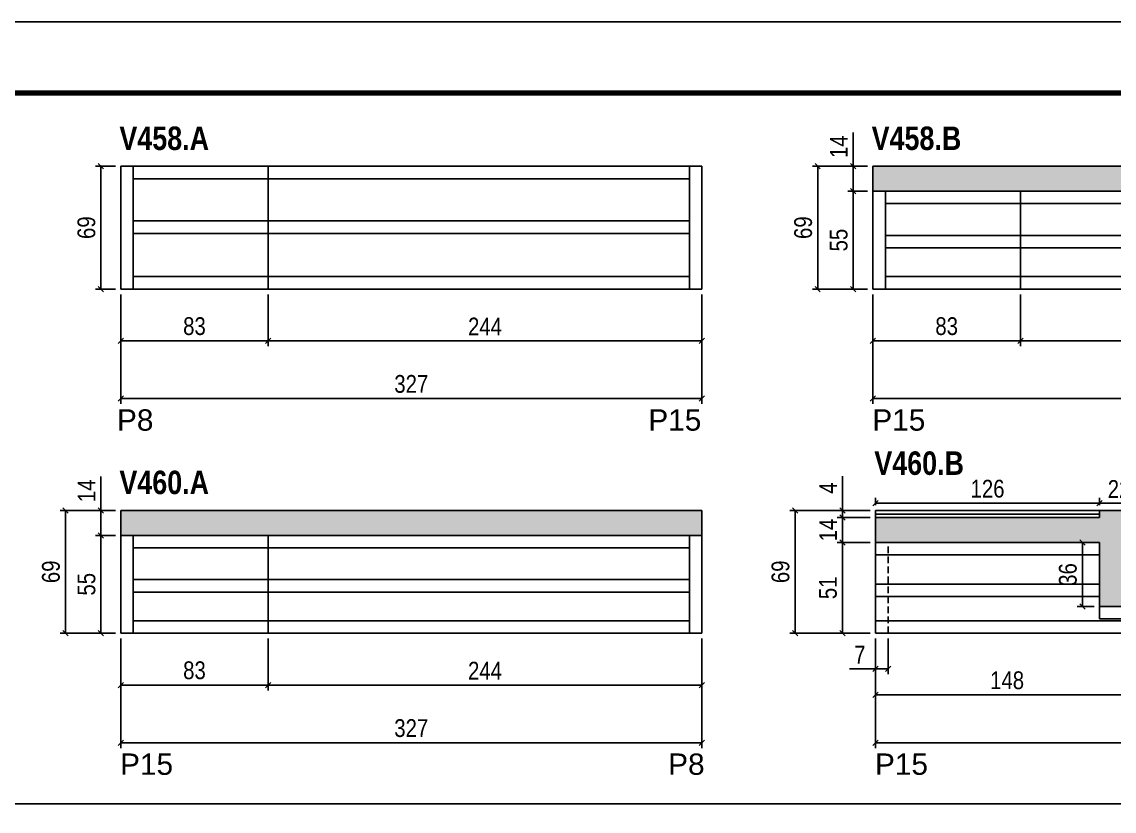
# Model space of a CAD drawing. Extents: x 3309 to 9563, y -2522 to 14608.
# Drawn here: x 5276 to 5891, y 8421 to 8865 of the extents above; entities that cross this region are included whole.
import ezdxf

# ---------------------------------------------------------------- set-up
doc = ezdxf.new("R2010")
doc.units = 0
doc.linetypes.add('DASHED', pattern=[0.75, 0.5, -0.25])
doc.linetypes.add('HIDDEN', pattern=[0.375, 0.25, -0.125])
for name, color, linetype in [('5', 5, 'Continuous'), ('COTA', 241, 'Continuous'), ('NOMENCLATURA', 7, 'Continuous'), ('Painéis', 200, 'Continuous'), ('SARR_2.2x7', 40, 'Continuous'), ('SARR_EDITAR', 141, 'Continuous')]:
    doc.layers.add(name, color=color, linetype=linetype)
doc.layers.add('Folhas', color=255, linetype='Continuous', lineweight=9)
doc.layers.add('SARRAFO DE PRESSAO', color=251, linetype='DASHED', lineweight=9)
doc.layers.add('Laje_Perimetro', color=7, linetype='Continuous', plot=False)
doc.styles.add('COTA TECNICA', font='techl___.ttf', dxfattribs={"height": 10})
doc.styles.get("Standard").update_dxf_attribs({"font": 'arial.ttf'})
doc.styles.add('TECNICA', font='techb___.ttf', dxfattribs={"height": 10})
doc.dimstyles.new('PAINEL', dxfattribs={"dimtxt": 10, "dimasz": 3, "dimexe": 3, "dimexo": 3, "dimgap": 3, "dimtad": 1, "dimdec": 1, "dimzin": 12, "dimdsep": 46, "dimtxsty": 'COTA TECNICA', "dimblk1": 'OBLIQUE', "dimblk2": 'OBLIQUE', "dimsah": 1, "dimcen": 0.9, "dimclrd": 4, "dimclre": 4, "dimclrt": 240, "dimadec": 1, "dimazin": 3, "dimtfac": 1, "dimtdec": 1, "dimtmove": 0, "dimatfit": 3, "dimfxl": 1, "dimtolj": 1, "dimtzin": 12, "dimarcsym": 0})

# ---------------------------------------------------------------- blocks, each defined once
blk = doc.blocks.new('9999999999')
at = {"layer": 'Folhas'}
blk.add_lwpolyline([(98138.98, 34190.21), (99623.98, 34190.21), (99623.98, 35240.21), (98138.98, 35240.21)], close=True, dxfattribs=at)
at = {"layer": 'Folhas', "color": 30, "const_width": 3}
blk.add_lwpolyline([(98213.98, 34230.21), (99583.98, 34230.21), (99583.98, 35200.21), (98213.98, 35200.21)], close=True, dxfattribs=at)
blk = doc.blocks.new('_Oblique')
at = {"color": 0, "linetype": 'ByBlock', "lineweight": -2}
blk.add_line((-0.5, -0.5), (0.5, 0.5), dxfattribs=at)
blk = doc.blocks.new('*D1992')
at = {"layer": 'COTA', "color": 4, "lineweight": -2, "transparency": 16777216}
for p, q in [((5755.39, 8711.73), (5755.39, 8650.06)), ((6082.39, 8711.73), (6082.39, 8650.06)), ((6082.39, 8653.06), (5755.39, 8653.06))]:
    blk.add_line(p, q, dxfattribs=at)
at = {"layer": 'Defpoints', "color": 0, "transparency": 16777216}
for p in [(5755.39, 8714.73), (6082.39, 8714.73), (5755.39, 8653.06)]:
    blk.add_point(p, dxfattribs=at)
at = {"layer": 'COTA', "color": 4, "lineweight": -2, "transparency": 16777216, "xscale": 3, "yscale": 3, "zscale": 3, "rotation": 180}
blk.add_blockref('_Oblique', (5755.39, 8653.06), dxfattribs=at)
at = {"layer": 'COTA', "color": 4, "lineweight": -2, "transparency": 16777216, "xscale": 3, "yscale": 3, "zscale": 3}
blk.add_blockref('_Oblique', (6082.39, 8653.06), dxfattribs=at)
at = {"layer": 'COTA', "color": 240, "transparency": 16777216, "insert": (5918.89, 8661.28), "char_height": 10, "attachment_point": 5, "style": 'COTA TECNICA'}
blk.add_mtext('\\A1;327', dxfattribs=at)
blk = doc.blocks.new('*D1993')
at = {"layer": 'COTA', "color": 4, "lineweight": -2, "transparency": 16777216}
for p, q in [((5838.39, 8711.73), (5838.39, 8682.55)), ((6082.39, 8711.73), (6082.39, 8682.55)), ((6082.39, 8685.55), (5838.39, 8685.55))]:
    blk.add_line(p, q, dxfattribs=at)
at = {"layer": 'Defpoints', "color": 0, "transparency": 16777216}
for p in [(5838.39, 8714.73), (6082.39, 8714.73), (5838.39, 8685.55)]:
    blk.add_point(p, dxfattribs=at)
at = {"layer": 'COTA', "color": 4, "lineweight": -2, "transparency": 16777216, "xscale": 3, "yscale": 3, "zscale": 3, "rotation": 180}
blk.add_blockref('_Oblique', (5838.39, 8685.55), dxfattribs=at)
at = {"layer": 'COTA', "color": 4, "lineweight": -2, "transparency": 16777216, "xscale": 3, "yscale": 3, "zscale": 3}
blk.add_blockref('_Oblique', (6082.39, 8685.55), dxfattribs=at)
at = {"layer": 'COTA', "color": 240, "transparency": 16777216, "insert": (5960.39, 8693.62), "char_height": 10, "attachment_point": 5, "style": 'COTA TECNICA'}
blk.add_mtext('\\A1;244', dxfattribs=at)
blk = doc.blocks.new('*D1994')
at = {"layer": 'COTA', "color": 4, "lineweight": -2, "transparency": 16777216}
for p, q in [((5755.39, 8711.73), (5755.39, 8682.55)), ((5838.39, 8711.73), (5838.39, 8682.55)), ((5838.39, 8685.55), (5755.39, 8685.55))]:
    blk.add_line(p, q, dxfattribs=at)
at = {"layer": 'Defpoints', "color": 0, "transparency": 16777216}
for p in [(5755.39, 8714.73), (5838.39, 8714.73), (5755.39, 8685.55)]:
    blk.add_point(p, dxfattribs=at)
at = {"layer": 'COTA', "color": 4, "lineweight": -2, "transparency": 16777216, "xscale": 3, "yscale": 3, "zscale": 3, "rotation": 180}
blk.add_blockref('_Oblique', (5755.39, 8685.55), dxfattribs=at)
at = {"layer": 'COTA', "color": 4, "lineweight": -2, "transparency": 16777216, "xscale": 3, "yscale": 3, "zscale": 3}
blk.add_blockref('_Oblique', (5838.39, 8685.55), dxfattribs=at)
at = {"layer": 'COTA', "color": 240, "transparency": 16777216, "insert": (5796.89, 8693.79), "char_height": 10, "attachment_point": 5, "style": 'COTA TECNICA'}
blk.add_mtext('\\A1;83', dxfattribs=at)
blk = doc.blocks.new('*D1995')
at = {"layer": 'COTA', "color": 4, "lineweight": -2, "transparency": 16777216}
for p, q in [((5752.39, 8769.73), (5741.28, 8769.73)), ((5744.28, 8769.73), (5744.28, 8714.73)), ((5752.39, 8714.73), (5741.28, 8714.73))]:
    blk.add_line(p, q, dxfattribs=at)
at = {"layer": 'Defpoints', "color": 0, "transparency": 16777216}
for p in [(5755.39, 8769.73), (5744.28, 8714.73), (5755.39, 8714.73)]:
    blk.add_point(p, dxfattribs=at)
at = {"layer": 'COTA', "color": 4, "lineweight": -2, "transparency": 16777216, "xscale": 3, "yscale": 3, "zscale": 3}
for p, rotation in [((5744.28, 8769.73), 90), ((5744.28, 8714.73), 270)]:
    blk.add_blockref('_Oblique', p, dxfattribs=dict(at, rotation=rotation))
at = {"layer": 'COTA', "color": 240, "transparency": 16777216, "insert": (5736.17, 8742.23), "char_height": 10, "attachment_point": 5, "rotation": 90, "style": 'COTA TECNICA'}
blk.add_mtext('\\A1;55', dxfattribs=at)
blk = doc.blocks.new('*D1996')
at = {"layer": 'COTA', "color": 4, "lineweight": -2, "transparency": 16777216}
for p, q in [((5332.12, 8711.73), (5332.12, 8650.06)), ((5659.12, 8711.73), (5659.12, 8650.06)), ((5659.12, 8653.06), (5332.12, 8653.06))]:
    blk.add_line(p, q, dxfattribs=at)
at = {"layer": 'Defpoints', "color": 0, "transparency": 16777216}
for p in [(5332.12, 8714.73), (5659.12, 8714.73), (5332.12, 8653.06)]:
    blk.add_point(p, dxfattribs=at)
at = {"layer": 'COTA', "color": 4, "lineweight": -2, "transparency": 16777216, "xscale": 3, "yscale": 3, "zscale": 3, "rotation": 180}
blk.add_blockref('_Oblique', (5332.12, 8653.06), dxfattribs=at)
at = {"layer": 'COTA', "color": 4, "lineweight": -2, "transparency": 16777216, "xscale": 3, "yscale": 3, "zscale": 3}
blk.add_blockref('_Oblique', (5659.12, 8653.06), dxfattribs=at)
at = {"layer": 'COTA', "color": 240, "transparency": 16777216, "insert": (5495.62, 8661.28), "char_height": 10, "attachment_point": 5, "style": 'COTA TECNICA'}
blk.add_mtext('\\A1;327', dxfattribs=at)
blk = doc.blocks.new('*D1997')
at = {"layer": 'COTA', "color": 4, "lineweight": -2, "transparency": 16777216}
for p, q in [((5415.12, 8711.73), (5415.12, 8682.55)), ((5659.12, 8711.73), (5659.12, 8682.55)), ((5659.12, 8685.55), (5415.12, 8685.55))]:
    blk.add_line(p, q, dxfattribs=at)
at = {"layer": 'Defpoints', "color": 0, "transparency": 16777216}
for p in [(5415.12, 8714.73), (5659.12, 8714.73), (5415.12, 8685.55)]:
    blk.add_point(p, dxfattribs=at)
at = {"layer": 'COTA', "color": 4, "lineweight": -2, "transparency": 16777216, "xscale": 3, "yscale": 3, "zscale": 3, "rotation": 180}
blk.add_blockref('_Oblique', (5415.12, 8685.55), dxfattribs=at)
at = {"layer": 'COTA', "color": 4, "lineweight": -2, "transparency": 16777216, "xscale": 3, "yscale": 3, "zscale": 3}
blk.add_blockref('_Oblique', (5659.12, 8685.55), dxfattribs=at)
at = {"layer": 'COTA', "color": 240, "transparency": 16777216, "insert": (5537.12, 8693.62), "char_height": 10, "attachment_point": 5, "style": 'COTA TECNICA'}
blk.add_mtext('\\A1;244', dxfattribs=at)
blk = doc.blocks.new('*D1998')
at = {"layer": 'COTA', "color": 4, "lineweight": -2, "transparency": 16777216}
for p, q in [((5332.12, 8711.73), (5332.12, 8682.55)), ((5415.12, 8711.73), (5415.12, 8682.55)), ((5415.12, 8685.55), (5332.12, 8685.55))]:
    blk.add_line(p, q, dxfattribs=at)
at = {"layer": 'Defpoints', "color": 0, "transparency": 16777216}
for p in [(5332.12, 8714.73), (5415.12, 8714.73), (5332.12, 8685.55)]:
    blk.add_point(p, dxfattribs=at)
at = {"layer": 'COTA', "color": 4, "lineweight": -2, "transparency": 16777216, "xscale": 3, "yscale": 3, "zscale": 3, "rotation": 180}
blk.add_blockref('_Oblique', (5332.12, 8685.55), dxfattribs=at)
at = {"layer": 'COTA', "color": 4, "lineweight": -2, "transparency": 16777216, "xscale": 3, "yscale": 3, "zscale": 3}
blk.add_blockref('_Oblique', (5415.12, 8685.55), dxfattribs=at)
at = {"layer": 'COTA', "color": 240, "transparency": 16777216, "insert": (5373.62, 8693.79), "char_height": 10, "attachment_point": 5, "style": 'COTA TECNICA'}
blk.add_mtext('\\A1;83', dxfattribs=at)
blk = doc.blocks.new('*D1999')
at = {"layer": 'COTA', "color": 4, "lineweight": -2, "transparency": 16777216}
for p, q in [((5329.12, 8783.73), (5318.01, 8783.73)), ((5321.01, 8783.73), (5321.01, 8714.73)), ((5329.12, 8714.73), (5318.01, 8714.73))]:
    blk.add_line(p, q, dxfattribs=at)
at = {"layer": 'Defpoints', "color": 0, "transparency": 16777216}
for p in [(5332.12, 8783.73), (5321.01, 8714.73), (5332.12, 8714.73)]:
    blk.add_point(p, dxfattribs=at)
at = {"layer": 'COTA', "color": 4, "lineweight": -2, "transparency": 16777216, "xscale": 3, "yscale": 3, "zscale": 3}
for p, rotation in [((5321.01, 8783.73), 90), ((5321.01, 8714.73), 270)]:
    blk.add_blockref('_Oblique', p, dxfattribs=dict(at, rotation=rotation))
at = {"layer": 'COTA', "color": 240, "transparency": 16777216, "insert": (5312.87, 8749.23), "char_height": 10, "attachment_point": 5, "rotation": 90, "style": 'COTA TECNICA'}
blk.add_mtext('\\A1;69', dxfattribs=at)
blk = doc.blocks.new('*D2000')
at = {"layer": 'COTA', "color": 4, "lineweight": -2, "transparency": 16777216}
for p, q in [((5744.28, 8783.73), (5744.28, 8802.84)), ((5752.39, 8783.73), (5741.28, 8783.73)), ((5744.28, 8769.73), (5744.28, 8783.73)), ((5752.39, 8769.73), (5741.28, 8769.73))]:
    blk.add_line(p, q, dxfattribs=at)
at = {"layer": 'Defpoints', "color": 0, "transparency": 16777216}
for p in [(5744.28, 8783.73), (5755.39, 8783.73), (5755.39, 8769.73)]:
    blk.add_point(p, dxfattribs=at)
at = {"layer": 'COTA', "color": 4, "lineweight": -2, "transparency": 16777216, "xscale": 3, "yscale": 3, "zscale": 3}
for p, rotation in [((5744.28, 8783.73), 90), ((5744.28, 8769.73), 270)]:
    blk.add_blockref('_Oblique', p, dxfattribs=dict(at, rotation=rotation))
at = {"layer": 'COTA', "color": 240, "transparency": 16777216, "insert": (5736.21, 8794.79), "char_height": 10, "attachment_point": 5, "rotation": 90, "style": 'COTA TECNICA'}
blk.add_mtext('\\A1;14', dxfattribs=at)
blk = doc.blocks.new('*D2001')
at = {"layer": 'COTA', "color": 4, "lineweight": -2, "transparency": 16777216}
for p, q in [((5752.39, 8783.73), (5721.3, 8783.73)), ((5724.3, 8714.73), (5724.3, 8783.73)), ((5752.39, 8714.73), (5721.3, 8714.73))]:
    blk.add_line(p, q, dxfattribs=at)
at = {"layer": 'Defpoints', "color": 0, "transparency": 16777216}
for p in [(5724.3, 8783.73), (5755.39, 8783.73), (5755.39, 8714.73)]:
    blk.add_point(p, dxfattribs=at)
at = {"layer": 'COTA', "color": 4, "lineweight": -2, "transparency": 16777216, "xscale": 3, "yscale": 3, "zscale": 3}
for p, rotation in [((5724.3, 8783.73), 90), ((5724.3, 8714.73), 270)]:
    blk.add_blockref('_Oblique', p, dxfattribs=dict(at, rotation=rotation))
at = {"layer": 'COTA', "color": 240, "transparency": 16777216, "insert": (5716.17, 8749.23), "char_height": 10, "attachment_point": 5, "rotation": 90, "style": 'COTA TECNICA'}
blk.add_mtext('\\A1;69', dxfattribs=at)
blk = doc.blocks.new('*D2002')
at = {"layer": 'COTA', "color": 4, "lineweight": -2, "transparency": 16777216}
for p, q in [((5332.12, 8518.16), (5332.12, 8456.49)), ((5659.12, 8518.16), (5659.12, 8456.49)), ((5659.12, 8459.49), (5332.12, 8459.49))]:
    blk.add_line(p, q, dxfattribs=at)
at = {"layer": 'Defpoints', "color": 0, "transparency": 16777216}
for p in [(5332.12, 8521.16), (5659.12, 8521.16), (5332.12, 8459.49)]:
    blk.add_point(p, dxfattribs=at)
at = {"layer": 'COTA', "color": 4, "lineweight": -2, "transparency": 16777216, "xscale": 3, "yscale": 3, "zscale": 3, "rotation": 180}
blk.add_blockref('_Oblique', (5332.12, 8459.49), dxfattribs=at)
at = {"layer": 'COTA', "color": 4, "lineweight": -2, "transparency": 16777216, "xscale": 3, "yscale": 3, "zscale": 3}
blk.add_blockref('_Oblique', (5659.12, 8459.49), dxfattribs=at)
at = {"layer": 'COTA', "color": 240, "transparency": 16777216, "insert": (5495.62, 8467.71), "char_height": 10, "attachment_point": 5, "style": 'COTA TECNICA'}
blk.add_mtext('\\A1;327', dxfattribs=at)
blk = doc.blocks.new('*D2003')
at = {"layer": 'COTA', "color": 4, "lineweight": -2, "transparency": 16777216}
for p, q in [((5415.12, 8518.16), (5415.12, 8488.98)), ((5659.12, 8518.16), (5659.12, 8488.98)), ((5659.12, 8491.98), (5415.12, 8491.98))]:
    blk.add_line(p, q, dxfattribs=at)
at = {"layer": 'Defpoints', "color": 0, "transparency": 16777216}
for p in [(5415.12, 8521.16), (5659.12, 8521.16), (5415.12, 8491.98)]:
    blk.add_point(p, dxfattribs=at)
at = {"layer": 'COTA', "color": 4, "lineweight": -2, "transparency": 16777216, "xscale": 3, "yscale": 3, "zscale": 3, "rotation": 180}
blk.add_blockref('_Oblique', (5415.12, 8491.98), dxfattribs=at)
at = {"layer": 'COTA', "color": 4, "lineweight": -2, "transparency": 16777216, "xscale": 3, "yscale": 3, "zscale": 3}
blk.add_blockref('_Oblique', (5659.12, 8491.98), dxfattribs=at)
at = {"layer": 'COTA', "color": 240, "transparency": 16777216, "insert": (5537.12, 8500.06), "char_height": 10, "attachment_point": 5, "style": 'COTA TECNICA'}
blk.add_mtext('\\A1;244', dxfattribs=at)
blk = doc.blocks.new('*D2004')
at = {"layer": 'COTA', "color": 4, "lineweight": -2, "transparency": 16777216}
for p, q in [((5332.12, 8518.16), (5332.12, 8488.98)), ((5415.12, 8518.16), (5415.12, 8488.98)), ((5415.12, 8491.98), (5332.12, 8491.98))]:
    blk.add_line(p, q, dxfattribs=at)
at = {"layer": 'Defpoints', "color": 0, "transparency": 16777216}
for p in [(5332.12, 8521.16), (5415.12, 8521.16), (5332.12, 8491.98)]:
    blk.add_point(p, dxfattribs=at)
at = {"layer": 'COTA', "color": 4, "lineweight": -2, "transparency": 16777216, "xscale": 3, "yscale": 3, "zscale": 3, "rotation": 180}
blk.add_blockref('_Oblique', (5332.12, 8491.98), dxfattribs=at)
at = {"layer": 'COTA', "color": 4, "lineweight": -2, "transparency": 16777216, "xscale": 3, "yscale": 3, "zscale": 3}
blk.add_blockref('_Oblique', (5415.12, 8491.98), dxfattribs=at)
at = {"layer": 'COTA', "color": 240, "transparency": 16777216, "insert": (5373.62, 8500.22), "char_height": 10, "attachment_point": 5, "style": 'COTA TECNICA'}
blk.add_mtext('\\A1;83', dxfattribs=at)
blk = doc.blocks.new('*D2005')
at = {"layer": 'COTA', "color": 4, "lineweight": -2, "transparency": 16777216}
for p, q in [((5329.12, 8576.16), (5318.01, 8576.16)), ((5321.01, 8576.16), (5321.01, 8521.16)), ((5329.12, 8521.16), (5318.01, 8521.16))]:
    blk.add_line(p, q, dxfattribs=at)
at = {"layer": 'Defpoints', "color": 0, "transparency": 16777216}
for p in [(5332.12, 8576.16), (5321.01, 8521.16), (5332.12, 8521.16)]:
    blk.add_point(p, dxfattribs=at)
at = {"layer": 'COTA', "color": 4, "lineweight": -2, "transparency": 16777216, "xscale": 3, "yscale": 3, "zscale": 3}
for p, rotation in [((5321.01, 8576.16), 90), ((5321.01, 8521.16), 270)]:
    blk.add_blockref('_Oblique', p, dxfattribs=dict(at, rotation=rotation))
at = {"layer": 'COTA', "color": 240, "transparency": 16777216, "insert": (5312.9, 8548.66), "char_height": 10, "attachment_point": 5, "rotation": 90, "style": 'COTA TECNICA'}
blk.add_mtext('\\A1;55', dxfattribs=at)
blk = doc.blocks.new('*D2006')
at = {"layer": 'COTA', "color": 4, "lineweight": -2, "transparency": 16777216}
for p, q in [((5321.01, 8590.16), (5321.01, 8609.28)), ((5329.12, 8590.16), (5318.01, 8590.16)), ((5321.01, 8576.16), (5321.01, 8590.16)), ((5329.12, 8576.16), (5318.01, 8576.16))]:
    blk.add_line(p, q, dxfattribs=at)
at = {"layer": 'Defpoints', "color": 0, "transparency": 16777216}
for p in [(5321.01, 8590.16), (5332.12, 8590.16), (5332.12, 8576.16)]:
    blk.add_point(p, dxfattribs=at)
at = {"layer": 'COTA', "color": 4, "lineweight": -2, "transparency": 16777216, "xscale": 3, "yscale": 3, "zscale": 3}
for p, rotation in [((5321.01, 8590.16), 90), ((5321.01, 8576.16), 270)]:
    blk.add_blockref('_Oblique', p, dxfattribs=dict(at, rotation=rotation))
at = {"layer": 'COTA', "color": 240, "transparency": 16777216, "insert": (5312.93, 8601.22), "char_height": 10, "attachment_point": 5, "rotation": 90, "style": 'COTA TECNICA'}
blk.add_mtext('\\A1;14', dxfattribs=at)
blk = doc.blocks.new('*D2007')
at = {"layer": 'COTA', "color": 4, "lineweight": -2, "transparency": 16777216}
for p, q in [((5329.12, 8590.16), (5298.02, 8590.16)), ((5301.02, 8521.16), (5301.02, 8590.16)), ((5329.12, 8521.16), (5298.02, 8521.16))]:
    blk.add_line(p, q, dxfattribs=at)
at = {"layer": 'Defpoints', "color": 0, "transparency": 16777216}
for p in [(5301.02, 8590.16), (5332.12, 8590.16), (5332.12, 8521.16)]:
    blk.add_point(p, dxfattribs=at)
at = {"layer": 'COTA', "color": 4, "lineweight": -2, "transparency": 16777216, "xscale": 3, "yscale": 3, "zscale": 3}
for p, rotation in [((5301.02, 8590.16), 90), ((5301.02, 8521.16), 270)]:
    blk.add_blockref('_Oblique', p, dxfattribs=dict(at, rotation=rotation))
at = {"layer": 'COTA', "color": 240, "transparency": 16777216, "insert": (5292.89, 8555.66), "char_height": 10, "attachment_point": 5, "rotation": 90, "style": 'COTA TECNICA'}
blk.add_mtext('\\A1;69', dxfattribs=at)
blk = doc.blocks.new('*D2008')
at = {"layer": 'COTA', "color": 4, "lineweight": -2, "transparency": 16777216}
for p, q in [((5756.89, 8518.16), (5756.89, 8456.49)), ((6143.89, 8518.16), (6143.89, 8456.49)), ((6143.89, 8459.49), (5756.89, 8459.49))]:
    blk.add_line(p, q, dxfattribs=at)
at = {"layer": 'Defpoints', "color": 0, "transparency": 16777216}
for p in [(5756.89, 8521.16), (6143.89, 8521.16), (5756.89, 8459.49)]:
    blk.add_point(p, dxfattribs=at)
at = {"layer": 'COTA', "color": 4, "lineweight": -2, "transparency": 16777216, "xscale": 3, "yscale": 3, "zscale": 3, "rotation": 180}
blk.add_blockref('_Oblique', (5756.89, 8459.49), dxfattribs=at)
at = {"layer": 'COTA', "color": 4, "lineweight": -2, "transparency": 16777216, "xscale": 3, "yscale": 3, "zscale": 3}
blk.add_blockref('_Oblique', (6143.89, 8459.49), dxfattribs=at)
at = {"layer": 'COTA', "color": 240, "transparency": 16777216, "insert": (5950.39, 8467.74), "char_height": 10, "attachment_point": 5, "style": 'COTA TECNICA'}
blk.add_mtext('\\A1;387', dxfattribs=at)
blk = doc.blocks.new('*D2010')
at = {"layer": 'COTA', "color": 4, "lineweight": -2, "transparency": 16777216}
for p, q in [((5756.89, 8518.16), (5756.89, 8483.5)), ((5904.89, 8518.16), (5904.89, 8483.5)), ((5904.89, 8486.5), (5756.89, 8486.5))]:
    blk.add_line(p, q, dxfattribs=at)
at = {"layer": 'Defpoints', "color": 0, "transparency": 16777216}
for p in [(5756.89, 8521.16), (5904.89, 8521.16), (5756.89, 8486.5)]:
    blk.add_point(p, dxfattribs=at)
at = {"layer": 'COTA', "color": 4, "lineweight": -2, "transparency": 16777216, "xscale": 3, "yscale": 3, "zscale": 3, "rotation": 180}
blk.add_blockref('_Oblique', (5756.89, 8486.5), dxfattribs=at)
at = {"layer": 'COTA', "color": 4, "lineweight": -2, "transparency": 16777216, "xscale": 3, "yscale": 3, "zscale": 3}
blk.add_blockref('_Oblique', (5904.89, 8486.5), dxfattribs=at)
at = {"layer": 'COTA', "color": 240, "transparency": 16777216, "insert": (5830.89, 8494.6), "char_height": 10, "attachment_point": 5, "style": 'COTA TECNICA'}
blk.add_mtext('\\A1;148', dxfattribs=at)
blk = doc.blocks.new('*D2011')
at = {"layer": 'COTA', "color": 4, "lineweight": -2, "transparency": 16777216}
for p, q in [((5753.89, 8590.16), (5708.55, 8590.16)), ((5711.55, 8590.16), (5711.55, 8521.16)), ((5753.89, 8521.16), (5708.55, 8521.16))]:
    blk.add_line(p, q, dxfattribs=at)
at = {"layer": 'Defpoints', "color": 0, "transparency": 16777216}
for p in [(5756.89, 8590.16), (5711.55, 8521.16), (5756.89, 8521.16)]:
    blk.add_point(p, dxfattribs=at)
at = {"layer": 'COTA', "color": 4, "lineweight": -2, "transparency": 16777216, "xscale": 3, "yscale": 3, "zscale": 3}
for p, rotation in [((5711.55, 8590.16), 90), ((5711.55, 8521.16), 270)]:
    blk.add_blockref('_Oblique', p, dxfattribs=dict(at, rotation=rotation))
at = {"layer": 'COTA', "color": 240, "transparency": 16777216, "insert": (5703.42, 8555.66), "char_height": 10, "attachment_point": 5, "rotation": 90, "style": 'COTA TECNICA'}
blk.add_mtext('\\A1;69', dxfattribs=at)
blk = doc.blocks.new('*D2012')
at = {"layer": 'COTA', "color": 4, "lineweight": -2, "transparency": 16777216}
for p, q in [((5753.89, 8572.16), (5735.23, 8572.16)), ((5738.23, 8521.16), (5738.23, 8572.16)), ((5753.89, 8521.16), (5735.23, 8521.16))]:
    blk.add_line(p, q, dxfattribs=at)
at = {"layer": 'Defpoints', "color": 0, "transparency": 16777216}
for p in [(5738.23, 8572.16), (5756.89, 8572.16), (5756.89, 8521.16)]:
    blk.add_point(p, dxfattribs=at)
at = {"layer": 'COTA', "color": 4, "lineweight": -2, "transparency": 16777216, "xscale": 3, "yscale": 3, "zscale": 3}
for p, rotation in [((5738.23, 8572.16), 90), ((5738.23, 8521.16), 270)]:
    blk.add_blockref('_Oblique', p, dxfattribs=dict(at, rotation=rotation))
at = {"layer": 'COTA', "color": 240, "transparency": 16777216, "insert": (5730.12, 8546.66), "char_height": 10, "attachment_point": 5, "rotation": 90, "style": 'COTA TECNICA'}
blk.add_mtext('\\A1;51', dxfattribs=at)
blk = doc.blocks.new('*D2013')
at = {"layer": 'COTA', "color": 4, "lineweight": -2, "transparency": 16777216}
for p, q in [((5753.89, 8586.16), (5735.23, 8586.16)), ((5738.23, 8572.16), (5738.23, 8586.16)), ((5753.89, 8572.16), (5735.23, 8572.16))]:
    blk.add_line(p, q, dxfattribs=at)
at = {"layer": 'Defpoints', "color": 0, "transparency": 16777216}
for p in [(5738.23, 8586.16), (5756.89, 8586.16), (5756.89, 8572.16)]:
    blk.add_point(p, dxfattribs=at)
at = {"layer": 'COTA', "color": 4, "lineweight": -2, "transparency": 16777216, "xscale": 3, "yscale": 3, "zscale": 3}
for p, rotation in [((5738.23, 8586.16), 90), ((5738.23, 8572.16), 270)]:
    blk.add_blockref('_Oblique', p, dxfattribs=dict(at, rotation=rotation))
at = {"layer": 'COTA', "color": 240, "transparency": 16777216, "insert": (5730.16, 8579.16), "char_height": 10, "attachment_point": 5, "rotation": 90, "style": 'COTA TECNICA'}
blk.add_mtext('\\A1;14', dxfattribs=at)
blk = doc.blocks.new('*D2014')
at = {"layer": 'COTA', "color": 4, "lineweight": -2, "transparency": 16777216}
for p, q in [((5738.23, 8590.16), (5738.23, 8609.4)), ((5753.89, 8590.16), (5735.23, 8590.16)), ((5738.23, 8586.16), (5738.23, 8590.16)), ((5753.89, 8586.16), (5735.23, 8586.16)), ((5738.23, 8586.16), (5738.23, 8583.16))]:
    blk.add_line(p, q, dxfattribs=at)
at = {"layer": 'Defpoints', "color": 0, "transparency": 16777216}
for p in [(5738.23, 8590.16), (5756.89, 8590.16), (5756.89, 8586.16)]:
    blk.add_point(p, dxfattribs=at)
at = {"layer": 'COTA', "color": 4, "lineweight": -2, "transparency": 16777216, "xscale": 3, "yscale": 3, "zscale": 3}
for p, rotation in [((5738.23, 8590.16), 270), ((5738.23, 8586.16), 90)]:
    blk.add_blockref('_Oblique', p, dxfattribs=dict(at, rotation=rotation))
at = {"layer": 'COTA', "color": 240, "transparency": 16777216, "insert": (5730.16, 8602.78), "char_height": 10, "attachment_point": 5, "rotation": 90, "style": 'COTA TECNICA'}
blk.add_mtext('\\A1;4', dxfattribs=at)
blk = doc.blocks.new('*D2015')
at = {"layer": 'COTA', "color": 4, "lineweight": -2, "transparency": 16777216}
for p, q in [((5882.89, 8593.16), (5882.89, 8597.25)), ((5904.89, 8594.25), (5882.89, 8594.25)), ((5904.89, 8593.16), (5904.89, 8597.25))]:
    blk.add_line(p, q, dxfattribs=at)
at = {"layer": 'Defpoints', "color": 0, "transparency": 16777216}
for p in [(5882.89, 8594.25), (5882.89, 8590.16), (5904.89, 8590.16)]:
    blk.add_point(p, dxfattribs=at)
at = {"layer": 'COTA', "color": 4, "lineweight": -2, "transparency": 16777216, "xscale": 3, "yscale": 3, "zscale": 3, "rotation": 180}
blk.add_blockref('_Oblique', (5882.89, 8594.25), dxfattribs=at)
at = {"layer": 'COTA', "color": 4, "lineweight": -2, "transparency": 16777216, "xscale": 3, "yscale": 3, "zscale": 3}
blk.add_blockref('_Oblique', (5904.89, 8594.25), dxfattribs=at)
at = {"layer": 'COTA', "color": 240, "transparency": 16777216, "insert": (5893.89, 8602.25), "char_height": 10, "attachment_point": 5, "style": 'COTA TECNICA'}
blk.add_mtext('\\A1;22', dxfattribs=at)
blk = doc.blocks.new('*D2016')
at = {"layer": 'COTA', "color": 4, "lineweight": -2, "transparency": 16777216}
for p, q in [((5756.89, 8593.16), (5756.89, 8597.25)), ((5882.89, 8594.25), (5756.89, 8594.25)), ((5882.89, 8593.16), (5882.89, 8597.25))]:
    blk.add_line(p, q, dxfattribs=at)
at = {"layer": 'Defpoints', "color": 0, "transparency": 16777216}
for p in [(5756.89, 8594.25), (5756.89, 8590.16), (5882.89, 8590.16)]:
    blk.add_point(p, dxfattribs=at)
at = {"layer": 'COTA', "color": 4, "lineweight": -2, "transparency": 16777216, "xscale": 3, "yscale": 3, "zscale": 3, "rotation": 180}
blk.add_blockref('_Oblique', (5756.89, 8594.25), dxfattribs=at)
at = {"layer": 'COTA', "color": 4, "lineweight": -2, "transparency": 16777216, "xscale": 3, "yscale": 3, "zscale": 3}
blk.add_blockref('_Oblique', (5882.89, 8594.25), dxfattribs=at)
at = {"layer": 'COTA', "color": 240, "transparency": 16777216, "insert": (5819.89, 8602.35), "char_height": 10, "attachment_point": 5, "style": 'COTA TECNICA'}
blk.add_mtext('\\A1;126', dxfattribs=at)
blk = doc.blocks.new('*D2017')
at = {"layer": 'COTA', "color": 4, "lineweight": -2, "transparency": 16777216}
for p, q in [((5879.89, 8572.16), (5870.33, 8572.16)), ((5873.33, 8572.16), (5873.33, 8536.16)), ((5879.89, 8536.16), (5870.33, 8536.16))]:
    blk.add_line(p, q, dxfattribs=at)
at = {"layer": 'Defpoints', "color": 0, "transparency": 16777216}
for p in [(5882.89, 8572.16), (5873.33, 8536.16), (5882.89, 8536.16)]:
    blk.add_point(p, dxfattribs=at)
at = {"layer": 'COTA', "color": 4, "lineweight": -2, "transparency": 16777216, "xscale": 3, "yscale": 3, "zscale": 3}
for p, rotation in [((5873.33, 8572.16), 90), ((5873.33, 8536.16), 270)]:
    blk.add_blockref('_Oblique', p, dxfattribs=dict(at, rotation=rotation))
at = {"layer": 'COTA', "color": 240, "transparency": 16777216, "insert": (5865.11, 8554.16), "char_height": 10, "attachment_point": 5, "rotation": 90, "style": 'COTA TECNICA'}
blk.add_mtext('\\A1;36', dxfattribs=at)
blk = doc.blocks.new('*D2020')
at = {"layer": 'COTA', "color": 4, "lineweight": -2, "transparency": 16777216}
for p, q in [((5756.89, 8518.16), (5756.89, 8498.02)), ((5763.89, 8518.16), (5763.89, 8498.02)), ((5756.89, 8501.02), (5742.16, 8501.02)), ((5763.89, 8501.02), (5756.89, 8501.02))]:
    blk.add_line(p, q, dxfattribs=at)
at = {"layer": 'Defpoints', "color": 0, "transparency": 16777216}
for p in [(5756.89, 8521.16), (5763.89, 8521.16), (5756.89, 8501.02)]:
    blk.add_point(p, dxfattribs=at)
at = {"layer": 'COTA', "color": 4, "lineweight": -2, "transparency": 16777216, "xscale": 3, "yscale": 3, "zscale": 3, "rotation": 180}
blk.add_blockref('_Oblique', (5756.89, 8501.02), dxfattribs=at)
at = {"layer": 'COTA', "color": 4, "lineweight": -2, "transparency": 16777216, "xscale": 3, "yscale": 3, "zscale": 3}
blk.add_blockref('_Oblique', (5763.89, 8501.02), dxfattribs=at)
at = {"layer": 'COTA', "color": 240, "transparency": 16777216, "insert": (5748.03, 8509.09), "char_height": 10, "attachment_point": 5, "style": 'COTA TECNICA'}
blk.add_mtext('\\A1;7', dxfattribs=at)

msp = doc.modelspace()

# ---------------------------------------------------------------- hatches: boundary and pattern name
at = {"layer": 'COTA'}
h = msp.add_hatch(dxfattribs=at)
h.set_pattern_fill('AR-CONC', color=256, scale=0.03)
h.set_pattern_definition([(50, (-59.7886, 0), (5.46554, -0.4781726), [0.5715, -6.2865]), (355, (-59.7886, 0), (-1.0573026, 5.7317054), [0.4572, -5.0292175]), (100.451445, (-59.333, -0.04), (4.4082374, 5.2535326), [0.4857003, -5.3427073]), (46.1842, (-59.7886, 1.524), (8.1323712, -1.26127), [0.85725, -9.42975]), (96.63556, (-59.111, 1.419), (7.122124, 7.422784), [0.728551, -8.014068]), (351.18415, (-59.789, 1.524), (7.122124, 7.422784), [0.685799, -7.543792]), (21, (-59.0266, 1.143), (4.5484317, -3.067956), [0.5715, -6.2865]), (326, (-59.0266, 1.143), (1.8540609, 5.525639), [0.4572, -5.0292]), (71.451445, (-58.6476, 0.8873), (6.4024926, 2.457683), [0.4857003, -5.342698]), (37.5, (-59.7886, 0), (0.0926581, 2.53665117), [0, -4.96824, 0, -5.1054, 0, -5.04825]), (7.5, (-59.7886, 0), (2.0045899, 3.00541724), [0, -2.91084, 0, -4.85394, 0, -1.92405]), (327.5, (-61.4879, 0), (4.06771786, -0.17186232), [0, -1.905, 0, -5.9436, 0, -7.8867]), (317.5, (-62.25, 0), (4.4438754, 0.7627947), [0, -2.4765, 0, -3.94716, 0, -5.6007])])
h.paths.add_polyline_path([(6082.39, 8769.73), (6082.39, 8783.73), (5755.39, 8783.73), (5755.39, 8769.73)])
h = msp.add_hatch(dxfattribs=at)
h.set_pattern_fill('AR-CONC', color=256, scale=0.03)
h.set_pattern_definition([(50, (-483.0663, -193.5686), (5.46554, -0.4781726), [0.5715, -6.2865]), (355, (-483.066, -193.5686), (-1.0573026, 5.7317054), [0.4572, -5.0292175]), (100.451445, (-482.611, -193.6085), (4.4082374, 5.2535326), [0.4857003, -5.3427073]), (46.1842, (-483.066, -192.0446), (8.1323712, -1.26127), [0.85725, -9.42975]), (96.63556, (-482.3886, -192.15), (7.122124, 7.422784), [0.728551, -8.014068]), (351.18415, (-483.066, -192.045), (7.122124, 7.422784), [0.685799, -7.543792]), (21, (-482.3043, -192.4256), (4.5484317, -3.067956), [0.5715, -6.2865]), (326, (-482.304, -192.4256), (1.8540609, 5.525639), [0.4572, -5.0292]), (71.451445, (-481.925, -192.6813), (6.4024926, 2.457683), [0.4857003, -5.342698]), (37.5, (-483.0663, -193.5686), (0.0926581, 2.53665117), [0, -4.96824, 0, -5.1054, 0, -5.04825]), (7.5, (-483.0663, -193.5686), (2.0045899, 3.00541724), [0, -2.91084, 0, -4.85394, 0, -1.92405]), (327.5, (-484.7655, -193.5686), (4.06771786, -0.17186232), [0, -1.905, 0, -5.9436, 0, -7.8867]), (317.5, (-485.5275, -193.5686), (4.4438754, 0.7627947), [0, -2.4765, 0, -3.94716, 0, -5.6007])])
h.paths.add_polyline_path([(5659.12, 8576.16), (5659.12, 8590.16), (5332.12, 8590.16), (5332.12, 8576.16)])
h = msp.add_hatch(dxfattribs=at)
h.set_pattern_fill('AR-CONC', color=256, scale=0.03)
h.set_pattern_definition([(50, (-59.7886, 11.886), (5.46554, -0.4781726), [0.5715, -6.2865]), (355, (-59.7886, 11.886), (-1.0573026, 5.7317054), [0.4572, -5.0292175]), (100.451445, (-59.333, 11.8463), (4.4082374, 5.2535326), [0.4857003, -5.3427073]), (46.1842, (-59.7886, 13.41), (8.1323712, -1.26127), [0.85725, -9.42975]), (96.63556, (-59.111, 13.305), (7.122124, 7.422784), [0.728551, -8.014068]), (351.18415, (-59.789, 13.41), (7.122124, 7.422784), [0.685799, -7.543792]), (21, (-59.0266, 13.029), (4.5484317, -3.067956), [0.5715, -6.2865]), (326, (-59.0266, 13.029), (1.854061, 5.525639), [0.4572, -5.0292]), (71.451445, (-58.6476, 12.7735), (6.4024926, 2.457683), [0.4857003, -5.342698]), (37.5, (-59.7886, 11.8862), (0.0926581, 2.53665117), [0, -4.96824, 0, -5.1054, 0, -5.04825]), (7.5, (-59.7886, 11.8862), (2.0045899, 3.00541724), [0, -2.91084, 0, -4.85394, 0, -1.92405]), (327.5, (-61.4879, 11.8862), (4.06771786, -0.1718623), [0, -1.905, 0, -5.9436, 0, -7.8867]), (317.5, (-62.25, 11.886), (4.4438754, 0.7627947), [0, -2.4765, 0, -3.94716, 0, -5.6007])])
h.paths.add_polyline_path([(5882.89, 8536.16), (5904.89, 8536.16), (5904.89, 8590.16), (5882.89, 8590.16), (5882.89, 8586.16), (5756.89, 8586.16), (5756.89, 8572.16), (5882.89, 8572.16)])

# ---------------------------------------------------------------- linework, layer by layer
for p, q in [((5755.39, 8769.73), (5755.39, 8783.73)), ((5755.39, 8783.73), (6082.39, 8783.73)), ((5332.12, 8576.16), (5332.12, 8590.16)), ((5332.12, 8590.16), (5659.12, 8590.16)), ((5659.12, 8590.16), (5659.12, 8576.16)), ((5882.89, 8590.16), (5904.89, 8590.16)), ((5756.89, 8572.16), (5756.89, 8586.16)), ((5882.89, 8536.16), (5882.89, 8529.16)), ((4982.87, 8425.21), (6352.87, 8425.21))]:
    msp.add_line(p, q, dxfattribs=at)
at = {"layer": 'Laje_Perimetro'}
msp.add_lwpolyline([(6392.87, 8864.98), (4907.87, 8864.98), (4907.87, 7814.98), (6392.87, 7814.98)], close=True, dxfattribs=at)
at = {"layer": 'Painéis', "linetype": 'ByBlock'}
for p, q in [((5332.12, 8714.73), (5332.12, 8783.73)), ((5332.12, 8783.73), (5659.12, 8783.73)), ((5415.12, 8783.73), (5415.12, 8714.73)), ((5659.12, 8783.73), (5659.12, 8714.73)), ((5755.39, 8714.73), (5755.39, 8769.73)), ((5755.39, 8769.73), (6082.39, 8769.73)), ((5838.39, 8769.73), (5838.39, 8714.73)), ((5659.12, 8714.73), (5332.12, 8714.73)), ((6082.39, 8714.73), (5755.39, 8714.73)), ((5756.89, 8590.16), (5882.89, 8590.16)), ((5756.89, 8586.16), (5756.89, 8590.16)), ((5882.89, 8590.16), (5882.89, 8586.16)), ((5756.89, 8586.16), (5882.89, 8586.16)), ((5332.12, 8521.16), (5332.12, 8576.16)), ((5332.12, 8576.16), (5659.12, 8576.16)), ((5415.12, 8576.16), (5415.12, 8521.16)), ((5659.12, 8576.16), (5659.12, 8521.16)), ((5756.89, 8521.16), (5756.89, 8572.16)), ((5756.89, 8572.16), (5882.89, 8572.16)), ((5882.89, 8572.16), (5882.89, 8536.16)), ((5882.89, 8536.16), (5904.89, 8536.16)), ((5659.12, 8521.16), (5332.12, 8521.16)), ((6143.89, 8521.16), (5756.89, 8521.16))]:
    msp.add_line(p, q, dxfattribs=at)
at = {"layer": 'SARR_2.2x7', "linetype": 'Continuous'}
for p, q in [((5339.12, 8714.73), (5339.12, 8783.73)), ((5652.12, 8714.73), (5652.12, 8783.73)), ((5415.12, 8776.73), (5339.12, 8776.73)), ((5652.12, 8776.73), (5415.12, 8776.73)), ((5762.39, 8714.73), (5762.39, 8769.73)), ((5838.39, 8762.73), (5762.39, 8762.73)), ((6075.39, 8762.73), (5838.39, 8762.73)), ((5415.12, 8753), (5339.12, 8753)), ((5652.12, 8753), (5415.12, 8753)), ((5415.12, 8746), (5339.12, 8746)), ((5652.12, 8746), (5415.12, 8746)), ((5838.39, 8744.87), (5762.39, 8744.87)), ((6075.39, 8744.87), (5838.39, 8744.87)), ((5838.39, 8737.87), (5762.39, 8737.87)), ((6075.39, 8737.87), (5838.39, 8737.87)), ((5415.12, 8721.73), (5339.12, 8721.73)), ((5652.12, 8721.73), (5415.12, 8721.73)), ((5838.39, 8721.73), (5762.39, 8721.73)), ((6075.39, 8721.73), (5838.39, 8721.73)), ((5339.12, 8521.16), (5339.12, 8576.16)), ((5652.12, 8521.16), (5652.12, 8576.16)), ((5415.12, 8569.16), (5339.12, 8569.16)), ((5652.12, 8569.16), (5415.12, 8569.16)), ((5882.89, 8565.16), (5756.89, 8565.16)), ((5415.12, 8551.3), (5339.12, 8551.3)), ((5652.12, 8551.3), (5415.12, 8551.3)), ((5415.12, 8544.3), (5339.12, 8544.3)), ((5652.12, 8544.3), (5415.12, 8544.3)), ((5882.89, 8548.7), (5756.89, 8548.7)), ((5882.89, 8541.7), (5756.89, 8541.7)), ((5415.12, 8528.16), (5339.12, 8528.16)), ((5652.12, 8528.16), (5415.12, 8528.16)), ((5904.89, 8528.16), (5756.89, 8528.16)), ((5882.89, 8529.16), (5904.89, 8529.16))]:
    msp.add_line(p, q, dxfattribs=at)
at = {"layer": 'SARR_2.2x7', "linetype": 'HIDDEN', "ltscale": 15}
msp.add_line((5763.89, 8521.16), (5763.89, 8572.16), dxfattribs=at)
at = {"layer": 'SARR_EDITAR', "linetype": 'ByBlock'}
msp.add_line((5756.89, 8588.16), (5882.89, 8588.16), dxfattribs=at)

# ---------------------------------------------------------------- block references
at = {"layer": 'SARRAFO DE PRESSAO', "color": 6, "linetype": 'ByBlock'}
msp.add_blockref('9999999999', (-93231.11, -26375.22), dxfattribs=at)

# ---------------------------------------------------------------- texts
at = {"layer": '5', "linetype": 'Continuous'}
for s, rotation, p in [('P8', 0.00004, (5330.02, 8635.05)), ('P15', 359.99996, (5629.01, 8635.05)), ('P15', 0.00004, (5755.05, 8635.05)), ('P15', 0.00004, (5331.77, 8441.48)), ('P8', 359.99996, (5640.18, 8441.48)), ('P15', 0.00004, (5756.55, 8441.48))]:
    msp.add_text(s, height=12, rotation=rotation, dxfattribs=at).set_placement(p)
at = {"layer": 'NOMENCLATURA', "style": 'TECNICA'}
for s, p in [('V458.A', (5331.4, 8792.91)), ('V458.B', (5754.68, 8792.91)), ('V460.B', (5756.18, 8610.18)), ('V460.A', (5331.4, 8599.35))]:
    msp.add_text(s, height=13.2, dxfattribs=at).set_placement(p)

# ---------------------------------------------------------------- dimensions: what is measured, and where the dimension line sits
at = {"layer": 'COTA'}
for base, p1, p2, angle, picture, middle in [((5744.28, 8783.73), (5755.39, 8769.73), (5755.39, 8783.73), 90, '*D2000', (5736.21, 8794.79)), ((5321.01, 8714.73), (5332.12, 8783.73), (5332.12, 8714.73), 90, '*D1999', (5312.87, 8749.23)), ((5724.3, 8783.73), (5755.39, 8714.73), (5755.39, 8783.73), 90, '*D2001', (5716.17, 8749.23)), ((5744.28, 8714.73), (5755.39, 8769.73), (5755.39, 8714.73), 90, '*D1995', (5736.17, 8742.23)), ((5415.12, 8685.55), (5659.12, 8714.73), (5415.12, 8714.73), 180, '*D1997', (5537.12, 8693.62)), ((5838.39, 8685.55), (6082.39, 8714.73), (5838.39, 8714.73), 180, '*D1993', (5960.39, 8693.62)), ((5321.01, 8590.16), (5332.12, 8576.16), (5332.12, 8590.16), 90, '*D2006', (5312.93, 8601.22)), ((5738.23, 8590.16), (5756.89, 8586.16), (5756.89, 8590.16), 90, '*D2014', (5730.16, 8602.78)), ((5301.02, 8590.16), (5332.12, 8521.16), (5332.12, 8590.16), 90, '*D2007', (5292.89, 8555.66)), ((5711.55, 8521.16), (5756.89, 8590.16), (5756.89, 8521.16), 90, '*D2011', (5703.42, 8555.66)), ((5321.01, 8521.16), (5332.12, 8576.16), (5332.12, 8521.16), 90, '*D2005', (5312.9, 8548.66)), ((5738.23, 8572.16), (5756.89, 8521.16), (5756.89, 8572.16), 90, '*D2012', (5730.12, 8546.66)), ((5873.33, 8536.16), (5882.89, 8572.16), (5882.89, 8536.16), 90, '*D2017', (5865.11, 8554.16)), ((5415.12, 8491.98), (5659.12, 8521.16), (5415.12, 8521.16), 180, '*D2003', (5537.12, 8500.06))]:
    dim = msp.add_linear_dim(base=base, p1=p1, p2=p2, angle=angle, dimstyle='PAINEL', dxfattribs=at)
    dim.commit()
    dim.dimension.update_dxf_attribs({"geometry": picture, "text_midpoint": middle})
for base, p1, p2, picture, middle in [((5332.12, 8653.06), (5659.12, 8714.73), (5332.12, 8714.73), '*D1996', (5495.62, 8661.28)), ((5755.39, 8653.06), (6082.39, 8714.73), (5755.39, 8714.73), '*D1992', (5918.89, 8661.28)), ((5756.89, 8594.25), (5882.89, 8590.16), (5756.89, 8590.16), '*D2016', (5819.89, 8602.35)), ((5882.89, 8594.25), (5904.89, 8590.16), (5882.89, 8590.16), '*D2015', (5893.89, 8602.25)), ((5332.12, 8459.49), (5659.12, 8521.16), (5332.12, 8521.16), '*D2002', (5495.62, 8467.71)), ((5756.89, 8501.02), (5763.89, 8521.16), (5756.89, 8521.16), '*D2020', (5748.03, 8509.09)), ((5756.89, 8459.49), (6143.89, 8521.16), (5756.89, 8521.16), '*D2008', (5950.39, 8467.74))]:
    dim = msp.add_linear_dim(base=base, p1=p1, p2=p2, dimstyle='PAINEL', dxfattribs=at)
    dim.commit()
    dim.dimension.update_dxf_attribs({"geometry": picture, "text_midpoint": middle})
for base, p1, p2, picture, middle in [((5332.12, 8685.55), (5415.12, 8714.73), (5332.12, 8714.73), '*D1998', (5373.62, 8693.79)), ((5755.39, 8685.55), (5838.39, 8714.73), (5755.39, 8714.73), '*D1994', (5796.89, 8693.79)), ((5332.12, 8491.98), (5415.12, 8521.16), (5332.12, 8521.16), '*D2004', (5373.62, 8500.22)), ((5756.89, 8486.5), (5904.89, 8521.16), (5756.89, 8521.16), '*D2010', (5830.89, 8494.6))]:
    dim = msp.add_linear_dim(base=base, p1=p1, p2=p2, angle=180, dimstyle='PAINEL', override={"dimtmove": 1}, dxfattribs=at)
    dim.commit()
    dim.dimension.update_dxf_attribs({"geometry": picture, "text_midpoint": middle})
dim = msp.add_linear_dim(base=(5738.23, 8586.16), p1=(5756.89, 8572.16), p2=(5756.89, 8586.16), angle=90, dimstyle='PAINEL', dxfattribs=at)
dim.commit()
dim.dimension.update_dxf_attribs({"geometry": '*D2013', "text_midpoint": (5738.23, 8579.16), "dimtype": 160})

doc.saveas('drawing.dxf')
